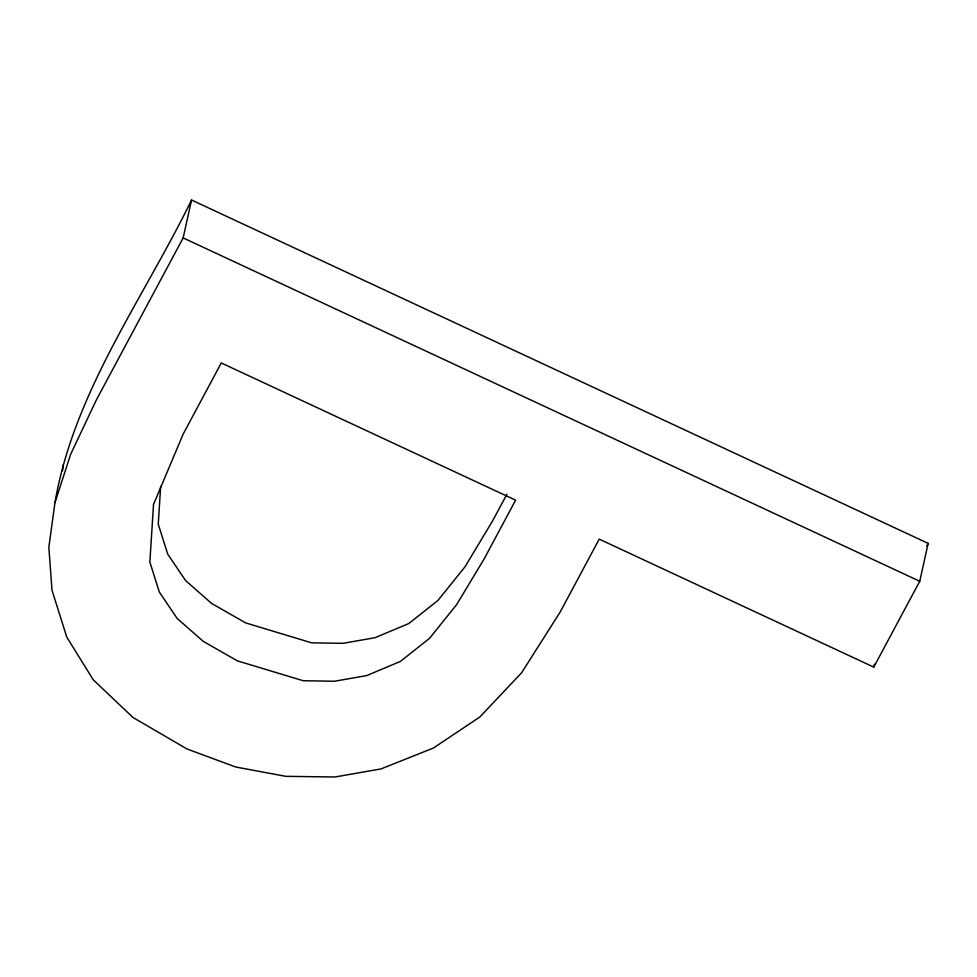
<?xml version="1.0" encoding="UTF-8"?>
<svg xmlns="http://www.w3.org/2000/svg" width="977" height="977" viewBox="0 0 977 977"><rect width="100%" height="100%" fill="white"/><g stroke="black" fill="none" stroke-linecap="round" stroke-linejoin="round"><path stroke-width="1.47" d="M160.668 486.277L158.262 524.185L167.726 554.13L185.569 580.533L211.63 603.444L245.703 622.923L311.7 642.842L342.964 643.33L375.034 637.7L408.826 623.521L437.977 600.403L465.064 566.709L492.664 520.79L506.916 494.191M54.944 502.679L48.85 547.242L51.989 590.157L66.778 637.138L93.279 679.833L132.896 717.399L186.998 748.98L235.689 767.006L285.785 776.336L334.977 776.984L380.932 768.948L433.397 748.04L479.841 716.996L521.657 672.701L560.212 611.968L599.219 539.133L873.768 667.12L919.748 581.278L928.15 543.371L191.553 200.016C143.192 299.109 73.971 391.777 54.944 502.679L70.637 454.329L96.308 400.057L183.151 237.912L191.553 200.016M62.54 470.719L63.346 464.771M873.768 667.12L874.415 664.201M926.709 546.058L928.15 543.371M183.151 237.912L919.748 581.278M153.511 504.474L149.86 562.093L159.324 592.038L177.167 618.441L203.228 641.352L237.301 660.831L303.285 680.749L334.561 681.238L366.631 675.608L400.423 661.417L429.575 638.299L456.662 604.604L484.262 558.697L515.612 500.163L221.278 362.955L183.188 434.057L153.511 504.474"/></g></svg>
